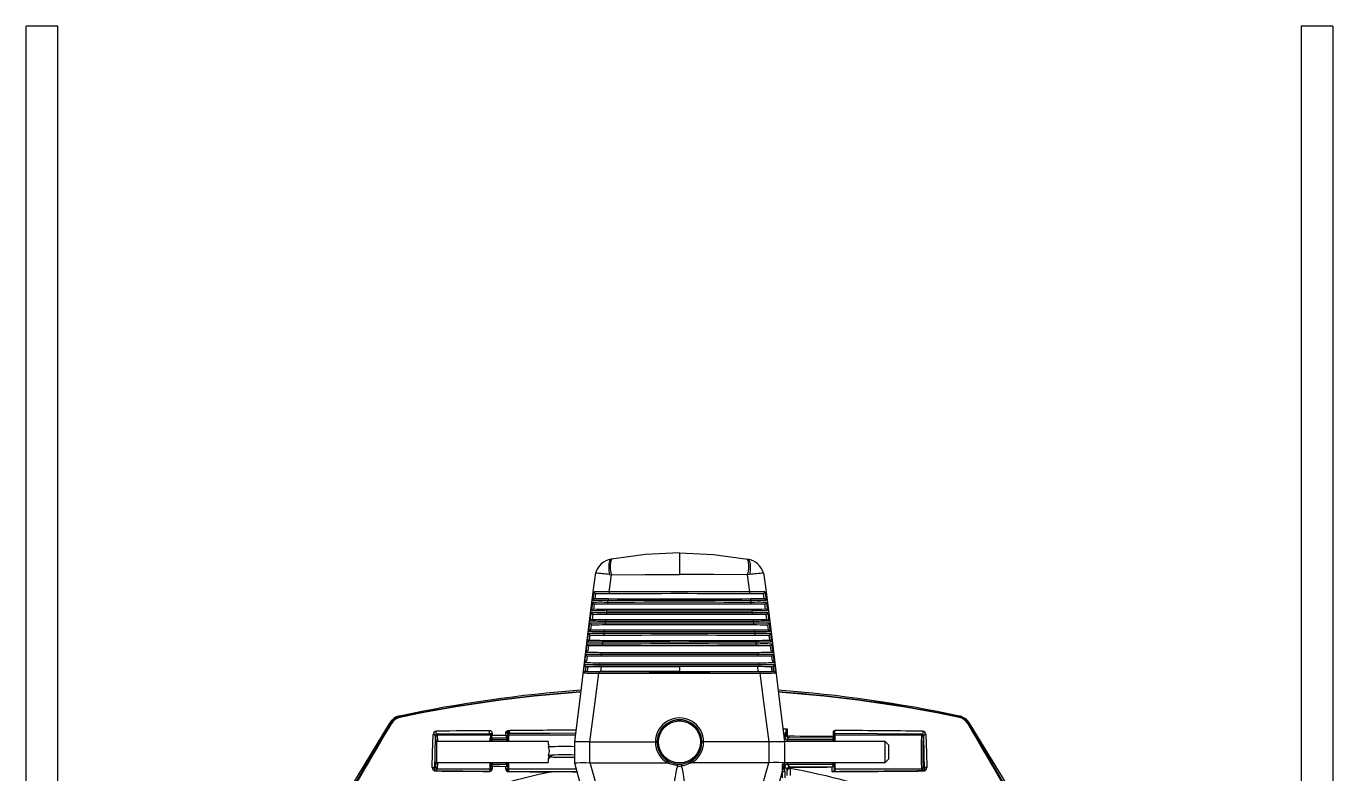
# Model space of a CAD drawing. Extents: x 6 to 134, y 1 to 99.
# Drawn here: x 124.96 to 132.73, y 49.02 to 53.47 of the extents above; entities that cross this region are included whole.
import ezdxf

# ---------------------------------------------------------------- set-up
doc = ezdxf.new("R2010")
doc.units = 0
doc.header["$MEASUREMENT"] = 0
doc.layers.add('OBJECT', color=7, linetype='CONTINUOUS')

msp = doc.modelspace()

# ---------------------------------------------------------------- linework, layer by layer
at = {"layer": 'OBJECT'}
for p, q in [((125.1466, 53.4695), (124.9586, 53.4695)), ((124.9586, 44.4969), (124.9586, 53.4695)), ((125.1466, 46.6531), (125.1466, 53.4695)), ((132.7346, 53.4695), (132.5466, 53.4695)), ((132.5466, 53.4695), (132.5466, 45.648)), ((132.7346, 53.4695), (132.7346, 44.4969)), ((128.8466, 50.3345), (128.8466, 50.2061)), ((128.4423, 50.2979), (128.4399, 50.2974)), ((129.2509, 50.2979), (129.2533, 50.2974)), ((128.3466, 50.2137), (128.3443, 50.2046)), ((128.3537, 50.2319), (128.3537, 50.2319)), ((128.4286, 50.1022), (128.4419, 50.2051)), ((128.4288, 50.2065), (128.4419, 50.2051)), ((129.2645, 50.2065), (129.2513, 50.2051)), ((129.2646, 50.1022), (129.2513, 50.2051)), ((129.3395, 50.2319), (129.3396, 50.2319)), ((129.3466, 50.2137), (129.349, 50.2046)), ((128.3464, 50.0924), (128.3424, 50.0626)), ((129.3508, 50.0626), (129.3469, 50.0924)), ((128.3381, 50.0303), (128.3342, 50.0006)), ((128.4206, 50.0402), (128.4222, 50.0529)), ((129.2726, 50.0402), (129.271, 50.0529)), ((129.3482, 50.0629), (129.3508, 50.0626)), ((129.3591, 50.0006), (129.3551, 50.0303)), ((129.3566, 50.0009), (129.3591, 50.0006)), ((128.3299, 49.9682), (128.326, 49.9387)), ((128.4046, 49.9162), (128.4062, 49.9288)), ((128.4126, 49.9782), (128.4142, 49.9908)), ((129.2806, 49.9782), (129.279, 49.9908)), ((129.2886, 49.9162), (129.287, 49.9288)), ((129.3672, 49.9387), (129.3633, 49.9682)), ((129.365, 49.9389), (129.3672, 49.9387)), ((128.3217, 49.9061), (128.3179, 49.8767)), ((128.3966, 49.8542), (128.3982, 49.8668)), ((129.2967, 49.8542), (129.295, 49.8668)), ((129.3754, 49.8767), (129.3715, 49.9061)), ((129.3733, 49.8769), (129.3754, 49.8767)), ((128.3055, 49.782), (128.3017, 49.7527)), ((128.3136, 49.8441), (128.3098, 49.8147)), ((128.3886, 49.7923), (128.3902, 49.8048)), ((129.3047, 49.7923), (129.303, 49.8048)), ((129.3834, 49.8147), (129.3796, 49.8441)), ((129.3816, 49.8149), (129.3834, 49.8147)), ((129.3915, 49.7527), (129.3877, 49.782)), ((128.2975, 49.7199), (128.2937, 49.6908)), ((128.3806, 49.7303), (128.3822, 49.7428)), ((129.3127, 49.7303), (129.3111, 49.7428)), ((129.3995, 49.6908), (129.3958, 49.7199)), ((128.2895, 49.6579), (128.2857, 49.6288)), ((128.2981, 49.6289), (128.2871, 49.6289)), ((128.2934, 49.6571), (128.3016, 49.6571)), ((128.3016, 49.6571), (128.2981, 49.6289)), ((128.3726, 49.6683), (128.3742, 49.6808)), ((128.3782, 49.6284), (128.3815, 49.6576)), ((128.8466, 49.6581), (128.8466, 49.6279)), ((129.315, 49.6284), (129.3118, 49.6576)), ((129.3207, 49.6683), (129.3191, 49.6808)), ((129.3998, 49.6571), (129.3917, 49.6571)), ((129.3917, 49.6571), (129.3951, 49.6289)), ((129.3951, 49.6289), (129.4061, 49.6289)), ((129.4075, 49.6288), (129.4038, 49.6579)), ((129.4061, 49.6289), (129.4075, 49.6288)), ((128.2571, 49.4981), (128.2216, 49.2095)), ((129.4362, 49.4981), (129.4716, 49.2095)), ((126.8562, 48.8829), (127.1222, 49.3222)), ((130.5712, 49.3222), (130.8372, 48.8829)), ((127.3967, 49.2424), (127.3929, 49.2462)), ((127.7197, 49.2584), (127.4033, 49.2559)), ((127.4033, 49.2559), (127.4067, 49.2524)), ((127.4067, 49.2524), (127.7197, 49.2524)), ((127.7197, 49.2129), (127.7197, 49.2331)), ((127.7247, 49.2392), (127.7247, 49.2539)), ((127.7247, 49.2362), (127.7247, 49.2392)), ((127.7247, 49.2294), (127.7247, 49.2362)), ((127.7247, 49.2129), (127.7247, 49.2294)), ((127.7297, 49.2312), (127.7297, 49.2244)), ((127.7297, 49.2244), (127.8197, 49.2244)), ((127.7297, 49.2244), (127.7297, 49.2129)), ((127.8197, 49.2244), (127.8197, 49.2318)), ((127.8197, 49.2129), (127.8197, 49.2244)), ((127.8247, 49.2544), (127.8247, 49.2381)), ((127.8247, 49.2381), (127.8247, 49.2368)), ((127.8247, 49.2368), (127.8247, 49.2294)), ((127.8247, 49.2294), (127.8247, 49.2129)), ((127.8266, 49.2581), (127.8251, 49.2562)), ((127.8282, 49.2773), (127.837, 49.2773)), ((127.8297, 49.2592), (127.8297, 49.2524)), ((127.8338, 49.2592), (127.8297, 49.2592)), ((127.8297, 49.2524), (128.2269, 49.2524)), ((127.8297, 49.2524), (127.8297, 49.2129)), ((127.8391, 49.2592), (127.8338, 49.2592)), ((129.4816, 49.2609), (129.4653, 49.261)), ((129.4663, 49.2524), (129.4731, 49.2524)), ((129.4685, 49.2349), (129.4722, 49.2349)), ((129.4722, 49.2349), (129.4689, 49.2316)), ((129.4816, 49.2609), (129.4731, 49.2524)), ((129.4731, 49.2394), (129.4826, 49.2489)), ((129.4826, 49.2489), (129.4819, 49.2771)), ((129.4978, 49.2341), (129.4881, 49.2244)), ((129.4881, 49.2244), (129.7617, 49.2244)), ((129.7617, 49.2328), (129.4978, 49.2341)), ((129.7617, 49.2244), (129.7617, 49.2328)), ((129.7617, 49.2129), (129.7617, 49.2244)), ((129.7667, 49.2677), (129.7667, 49.2378)), ((129.7667, 49.2378), (129.7667, 49.2294)), ((129.7667, 49.2294), (129.7667, 49.2129)), ((129.7717, 49.2597), (129.7717, 49.2524)), ((129.7717, 49.2524), (130.2867, 49.2524)), ((129.7717, 49.2524), (129.7717, 49.2129)), ((130.2867, 49.2524), (130.2902, 49.2559)), ((130.3005, 49.2462), (130.2967, 49.2424)), ((127.4004, 49.2129), (127.3967, 49.2092)), ((128.0654, 49.2129), (127.4004, 49.2129)), ((127.4004, 49.2129), (127.4004, 49.0881)), ((128.0654, 49.2129), (128.0654, 49.1986)), ((128.2216, 49.2095), (128.2216, 49.0845)), ((128.2216, 49.2095), (128.2216, 49.2095)), ((128.3132, 49.085), (128.3132, 49.2095)), ((128.3132, 49.2095), (128.3133, 49.2095)), ((128.3133, 49.2095), (128.7032, 49.2095)), ((128.7032, 49.2095), (128.7032, 49.2095)), ((129.3799, 49.2095), (128.99, 49.2095)), ((128.99, 49.2095), (128.99, 49.2095)), ((129.3801, 49.2095), (129.3799, 49.2095)), ((129.3801, 49.085), (129.3801, 49.2095)), ((130.0704, 49.2129), (129.4712, 49.2129)), ((129.4716, 49.2095), (129.4716, 49.0845)), ((129.4716, 49.2095), (129.4716, 49.2095)), ((130.0904, 49.1929), (130.0704, 49.2129)), ((130.0704, 49.0879), (130.0704, 49.2129)), ((130.0904, 49.1929), (130.0904, 49.108)), ((127.3967, 49.0917), (127.4004, 49.0879)), ((127.4004, 49.0881), (127.4004, 49.0879)), ((127.4004, 49.0879), (128.0654, 49.0879)), ((127.7197, 49.0484), (127.7197, 49.0879)), ((127.7247, 49.0714), (127.7247, 49.0879)), ((127.7247, 49.0599), (127.7247, 49.0714)), ((127.7297, 49.0879), (127.7297, 49.0764)), ((127.7297, 49.0764), (127.7297, 49.0649)), ((127.7297, 49.0764), (127.8197, 49.0764)), ((127.8197, 49.0764), (127.8197, 49.0879)), ((127.8197, 49.0643), (127.8197, 49.0764)), ((127.8247, 49.0879), (127.8247, 49.0714)), ((127.8247, 49.0714), (127.8247, 49.0593)), ((127.8297, 49.0879), (127.8297, 49.0484)), ((128.0654, 49.1299), (128.0854, 49.1299)), ((128.0654, 49.1089), (128.0654, 49.0879)), ((128.0854, 49.1299), (128.0854, 49.1211)), ((128.2216, 49.0845), (128.2216, 49.0845)), ((128.3159, 49.0845), (128.3132, 49.085)), ((128.3609, 48.9253), (128.3159, 49.0845)), ((128.3159, 49.0845), (128.7763, 49.0845)), ((128.8344, 49.0667), (128.8344, 49.0667)), ((128.8588, 49.0667), (128.8588, 49.0667)), ((129.3773, 49.0845), (128.9169, 49.0845)), ((129.3324, 48.9253), (129.3773, 49.0845)), ((129.3773, 49.0845), (129.3801, 49.085)), ((129.4723, 49.0749), (129.4697, 49.0775)), ((129.4716, 49.0879), (130.0704, 49.0879)), ((129.4716, 49.0845), (129.4716, 49.0845)), ((129.4723, 49.0749), (129.4724, 49.0748)), ((129.4881, 49.0764), (129.5026, 49.062)), ((129.4881, 49.0764), (129.7617, 49.0764)), ((129.7617, 49.0764), (129.7617, 49.0879)), ((129.7617, 49.0636), (129.7617, 49.0764)), ((129.7667, 49.0879), (129.7667, 49.0714)), ((129.7667, 49.0714), (129.7667, 49.0586)), ((129.7717, 49.0879), (129.7717, 49.0484)), ((130.0704, 49.0879), (130.0904, 49.1079)), ((130.0904, 49.108), (130.0904, 49.1079)), ((127.3881, 49.0498), (127.3967, 49.0584)), ((127.4067, 49.0484), (127.3973, 49.0391)), ((127.3973, 49.0391), (127.7197, 49.0362)), ((127.7197, 49.0484), (127.4067, 49.0484)), ((127.7197, 49.0362), (127.7197, 49.0484)), ((127.7247, 49.0415), (127.7247, 49.0599)), ((127.8247, 49.0593), (127.8247, 49.0409)), ((127.8297, 49.0484), (127.8297, 49.0353)), ((128.2313, 49.0484), (127.8297, 49.0484)), ((127.8297, 49.0353), (128.0897, 49.0337)), ((129.4593, 49.0328), (129.4578, 49.0328)), ((129.4582, 49.0484), (129.4582, 49.0484)), ((129.4593, 48.9959), (129.4593, 49.0328)), ((129.4593, 49.0328), (129.4743, 49.0328)), ((129.4732, 49.0624), (129.4738, 49.0618)), ((129.4732, 49.0624), (129.4732, 49.0624)), ((129.4738, 49.0618), (129.4739, 49.0606)), ((129.4876, 49.047), (129.4739, 49.0606)), ((129.4743, 49.0328), (129.4743, 48.9959)), ((129.4878, 49.0385), (129.4876, 49.047)), ((129.5026, 49.062), (129.7589, 49.0634)), ((129.5048, 49.0594), (129.505, 49.0509)), ((129.7667, 49.0586), (129.7667, 49.0401)), ((130.2867, 49.0484), (129.7717, 49.0484)), ((129.7717, 49.0484), (129.7717, 49.0351)), ((130.2961, 49.0391), (130.2867, 49.0484)), ((130.2967, 49.0584), (130.3054, 49.0498))]:
    msp.add_line(p, q, dxfattribs=at)
at = {"layer": 'OBJECT', "flags": 128}
for points in [[(128.8466, 50.3345), (128.6437, 50.3253), (128.4423, 50.2979)], [(128.8466, 50.3345), (129.0496, 50.3253), (129.2509, 50.2979)], [(128.4399, 50.2974), (128.4317, 50.2898), (128.4264, 50.2695), (128.4255, 50.2396), (128.4288, 50.2065)], [(129.2533, 50.2974), (129.2616, 50.2898), (129.2668, 50.2695), (129.2677, 50.2396), (129.2645, 50.2065)], [(128.3443, 50.2046), (128.3422, 50.1875), (128.3337, 50.1193), (128.3, 49.8464), (128.2571, 49.4981)], [(128.4419, 50.2051), (128.6419, 50.2059), (128.8466, 50.2061)], [(129.2513, 50.2051), (129.0513, 50.2059), (128.8466, 50.2061)], [(129.349, 50.2046), (129.3511, 50.1875), (129.3595, 50.1193), (129.3933, 49.8464), (129.4362, 49.4981)], [(128.3317, 50.0542), (128.3344, 50.074), (128.3382, 50.1023)], [(128.3516, 50.0911), (128.3477, 50.0918), (128.3464, 50.0924)], [(129.3551, 50.1023), (129.3577, 50.0825), (129.3615, 50.0542)], [(128.3235, 49.9922), (128.3261, 50.012), (128.3299, 50.0403)], [(128.3342, 50.0006), (128.335, 50.0008), (128.3366, 50.0009)], [(128.3432, 50.0291), (128.3393, 50.0298), (128.3381, 50.0303)], [(128.3424, 50.0626), (128.3433, 50.0628), (128.345, 50.0629)], [(129.3634, 50.0403), (129.366, 50.0205), (129.3698, 49.9922)], [(128.3152, 49.9302), (128.3179, 49.95), (128.3216, 49.9783)], [(128.326, 49.9387), (128.3267, 49.9388), (128.3283, 49.9389)], [(128.3348, 49.9671), (128.331, 49.9678), (128.3299, 49.9682)], [(129.3716, 49.9783), (129.3743, 49.9585), (129.378, 49.9302)], [(128.2989, 49.8062), (128.3015, 49.826), (128.3052, 49.8543)], [(128.3071, 49.8682), (128.3097, 49.888), (128.3134, 49.9163)], [(128.3179, 49.8767), (128.3184, 49.8768), (128.3199, 49.8769)], [(128.3264, 49.9051), (128.3227, 49.9058), (128.3217, 49.9061)], [(129.3798, 49.9163), (129.3824, 49.8965), (129.3862, 49.8682)], [(129.388, 49.8543), (129.3906, 49.8345), (129.3943, 49.8062)], [(128.2908, 49.7442), (128.2934, 49.764), (128.2971, 49.7923)], [(128.3098, 49.7811), (128.3062, 49.7817), (128.3055, 49.782)], [(128.3098, 49.8147), (128.3102, 49.8148), (128.3117, 49.8149)], [(128.3181, 49.8431), (128.3144, 49.8438), (128.3136, 49.8441)], [(129.3961, 49.7923), (129.3987, 49.7725), (129.4024, 49.7442)], [(128.2828, 49.6822), (128.2854, 49.702), (128.289, 49.7303)], [(128.3016, 49.7191), (128.298, 49.7197), (128.2975, 49.7199)], [(129.3958, 49.7199), (129.3923, 49.7192), (129.3916, 49.7191)], [(129.4042, 49.7303), (129.4068, 49.7105), (129.4105, 49.6822)], [(128.2748, 49.6202), (128.2773, 49.64), (128.281, 49.6683)], [(128.2857, 49.6288), (128.2857, 49.6288), (128.2871, 49.6289)], [(128.2934, 49.6571), (128.2898, 49.6577), (128.2895, 49.6579)], [(128.3133, 49.2095), (128.344, 49.4475), (128.3662, 49.6188)], [(128.8466, 49.6279), (128.6108, 49.628), (128.3782, 49.6284)], [(128.3815, 49.6576), (128.6621, 49.658), (128.8466, 49.6581)], [(129.3118, 49.6576), (129.0311, 49.658), (128.8466, 49.6581)], [(128.8466, 49.6279), (129.0824, 49.628), (129.315, 49.6284)], [(129.3799, 49.2095), (129.3492, 49.4475), (129.3271, 49.6188)], [(129.4038, 49.6579), (129.4004, 49.6571), (129.3998, 49.6571)], [(129.4123, 49.6683), (129.4148, 49.6485), (129.4185, 49.6202)], [(126.871, 48.881), (127.0006, 49.1022), (127.126, 49.3169)], [(127.126, 49.3169), (127.1239, 49.3198), (127.1222, 49.3222)], [(127.1286, 49.3321), (127.1318, 49.3361), (127.1464, 49.3497)], [(127.1804, 49.3636), (127.1824, 49.3609), (127.184, 49.3586)], [(130.5094, 49.3586), (130.5113, 49.3613), (130.513, 49.3636)], [(130.5245, 49.3608), (130.5293, 49.3591), (130.5471, 49.3497)], [(130.5712, 49.3222), (130.5695, 49.3198), (130.5674, 49.3169)], [(130.5674, 49.3169), (130.6927, 49.1025), (130.8224, 48.881)], [(127.375, 49.0576), (127.3772, 49.1447), (127.38, 49.254)], [(127.3929, 49.2462), (127.3902, 49.1368), (127.3881, 49.0498)], [(127.4033, 49.2559), (127.4019, 49.2564), (127.4006, 49.2578), (127.3996, 49.2599), (127.399, 49.2627), (127.3987, 49.2657), (127.3989, 49.2687), (127.3994, 49.2715), (127.4004, 49.2737)], [(127.7197, 49.2584), (127.7185, 49.2589), (127.7175, 49.2604), (127.7167, 49.2626), (127.7161, 49.2654), (127.7159, 49.2684), (127.7161, 49.2715), (127.7166, 49.2743), (127.7174, 49.2765)], [(127.8197, 49.2318), (127.7855, 49.2316), (127.7297, 49.2312)], [(127.7324, 49.262), (127.7324, 49.2508), (127.7324, 49.2493)], [(127.7324, 49.2493), (127.7834, 49.2497), (127.8126, 49.2499)], [(127.8126, 49.2625), (127.8137, 49.2681), (127.8137, 49.2681)], [(127.8126, 49.2499), (127.8126, 49.261), (127.8126, 49.2625)], [(127.8137, 49.2681), (127.8154, 49.2711), (127.8183, 49.274)], [(127.8137, 49.2681), (127.8163, 49.2679), (127.8188, 49.2672), (127.821, 49.266), (127.823, 49.2643), (127.8244, 49.2624), (127.8253, 49.2603), (127.8255, 49.2582), (127.8251, 49.2562)], [(127.8183, 49.274), (127.8203, 49.2753), (127.8225, 49.2763)], [(127.8183, 49.274), (127.8201, 49.2731), (127.8223, 49.2714), (127.8244, 49.2691), (127.8262, 49.2663), (127.8274, 49.2635), (127.8277, 49.261), (127.8274, 49.2592), (127.8266, 49.2581)], [(127.8197, 49.2318), (127.8191, 49.2325), (127.8185, 49.2344)], [(127.8225, 49.2763), (127.8254, 49.277), (127.8282, 49.2773)], [(127.8225, 49.2763), (127.824, 49.275), (127.8257, 49.2729), (127.8277, 49.27), (127.8293, 49.2666), (127.8304, 49.2634), (127.8307, 49.261), (127.8304, 49.2596), (127.8297, 49.2592)], [(127.8251, 49.2562), (127.8251, 49.2562), (127.8247, 49.2544)], [(127.8391, 49.2592), (127.838, 49.2597), (127.8371, 49.2612), (127.8363, 49.2634), (127.8358, 49.2662), (127.8356, 49.2693), (127.8358, 49.2724), (127.8363, 49.2752), (127.837, 49.2773)], [(128.228, 49.2612), (128.0754, 49.2606), (127.8391, 49.2592)], [(129.4619, 49.2884), (129.4818, 49.2883), (129.4874, 49.2883)], [(129.4874, 49.2883), (129.4875, 49.2828), (129.4881, 49.2608), (129.4883, 49.253)], [(129.7626, 49.2718), (129.7634, 49.274), (129.7654, 49.2758), (129.7707, 49.2779), (129.7708, 49.2779)], [(129.7627, 49.2419), (129.7626, 49.2474), (129.7626, 49.2718)], [(130.2902, 49.2559), (130.0257, 49.258), (129.7717, 49.2597)], [(130.293, 49.2737), (130.294, 49.2715), (130.2945, 49.2687), (130.2947, 49.2657), (130.2945, 49.2627), (130.2938, 49.2599), (130.2928, 49.2578), (130.2915, 49.2564), (130.2902, 49.2559)], [(130.3054, 49.0498), (130.3032, 49.1368), (130.3005, 49.2462)], [(130.3134, 49.254), (130.3162, 49.1447), (130.3184, 49.0576)], [(128.2216, 49.0845), (128.2227, 49.0844), (128.2347, 49.0852), (128.2581, 49.087), (128.2899, 49.0882), (128.3132, 49.085)], [(128.2216, 49.0845), (128.2572, 48.9518), (128.2928, 48.819)], [(128.8344, 49.0667), (128.7877, 49.0788), (128.7763, 49.0845)], [(128.782, 49.0935), (128.824, 49.0786), (128.8353, 49.0772)], [(128.8353, 49.0772), (128.8554, 49.077), (128.8579, 49.0772)], [(128.8579, 49.0772), (128.9011, 49.0884), (128.9113, 49.0935)], [(128.9169, 49.0845), (128.8714, 49.0683), (128.8588, 49.0667)], [(129.4716, 49.0845), (129.4706, 49.0844), (129.4585, 49.0852), (129.4352, 49.087), (129.4034, 49.0882), (129.3801, 49.085)], [(129.4716, 49.0845), (129.4361, 48.9518), (129.4005, 48.819)], [(129.4724, 49.0748), (129.4726, 49.0687), (129.4732, 49.0624)], [(127.7297, 49.0649), (127.7305, 49.0649), (127.7309, 49.0648)], [(127.7309, 49.0648), (127.7758, 49.0645), (127.8166, 49.0642)], [(127.7323, 49.0629), (127.7323, 49.0516), (127.7323, 49.0495)], [(127.8125, 49.0623), (127.7735, 49.0626), (127.7323, 49.0629)], [(127.8125, 49.0489), (127.8125, 49.0601), (127.8125, 49.0623)], [(127.8247, 49.0593), (127.8245, 49.0601), (127.8231, 49.0615), (127.8214, 49.0623), (127.8185, 49.063)], [(128.2364, 49.0292), (128.2096, 49.0296), (128.088, 49.0319)], [(128.0897, 49.0337), (128.1979, 49.0333), (128.2354, 49.0332)], [(129.4619, 49.0481), (129.4643, 49.0489), (129.4651, 49.0492)], [(129.4883, 49.0096), (129.4882, 49.0229), (129.4878, 49.0385)], [(129.505, 49.0509), (129.505, 49.0332), (129.5048, 49.0097)], [(129.7547, 49.0327), (129.7547, 49.0494), (129.7547, 49.0501), (129.7546, 49.0606)], [(129.7547, 49.0327), (129.7548, 49.0328), (129.7616, 49.0365)], [(129.7589, 49.0634), (129.7601, 49.0635), (129.7617, 49.0636)], [(129.7616, 49.0365), (129.7643, 49.0376), (129.7667, 49.0401)]]:
    msp.add_lwpolyline(points, dxfattribs=at)
at = {"layer": 'OBJECT'}
for radius in [0.1319, 0.125]:
    msp.add_circle((128.8466, 49.2095), radius, dxfattribs=at)
for centre, radius, start, end in [((128.4616, 50.1794), 0.12, 100.41329, 163.38258), ((128.5776, 50.2509), 0.1432, 160.84131, 198.64152), ((129.1156, 50.2509), 0.1432, 341.35862, 19.15855), ((129.2316, 50.1794), 0.12, 16.61759, 79.58672), ((128.3048, 49.2673), 0.9474, 82.4806, 87.4686), ((129.3885, 49.2673), 0.9474, 92.53137, 97.5194), ((128.3784, 45.7086), 4.3938, 89.34449, 90.52395), ((128.353, 50.1061), 0.0153, 194.58296, 244.375), ((128.4283, 44.5663), 5.5254, 89.97744, 90.79549), ((128.4444, 50.0996), 0.016, 170.67723, 209.73591), ((128.8466, -200.3199), 250.4224, 89.904363, 90.095637), ((129.2488, 50.0996), 0.016, 330.26222, 9.32463), ((129.2626, 44.2208), 5.8709, 89.22859, 89.99849), ((129.3142, 46.2855), 3.817, 89.38694, 90.74462), ((129.3417, 50.1029), 0.0118, 269.7781, 296.32152), ((129.3406, 50.1059), 0.0149, 294.99282, 346.04922), ((128.3373, 49.9856), 0.0154, 101.80031, 154.42269), ((128.371, 45.781), 4.2595, 89.33304, 90.5536), ((128.3444, 50.0438), 0.015, 193.7249, 245.14036), ((128.3458, 50.0472), 0.0158, 102.63375, 153.60481), ((128.4798, 56.9212), 6.8686, 268.76503, 269.52015), ((128.4149, 55.4732), 5.4728, 269.18048, 270.01334), ((128.42, 44.6498), 5.3798, 89.97255, 90.81778), ((128.4237, 55.7381), 5.6757, 269.20639, 270.00512), ((128.4279, 49.993), 0.0138, 147.81695, 188.87235), ((128.4362, 50.0376), 0.0158, 170.55273, 210.21293), ((128.8466, -200.7169), 250.7575, 89.902661, 90.097339), ((128.4361, 50.055), 0.014, 148.31324, 188.7642), ((128.8466, 300.2756), 250.2231, 269.902827, 270.097173), ((129.2717, 55.4354), 5.3731, 269.97239, 270.8161), ((129.2572, 50.055), 0.014, 351.23126, 31.69131), ((129.2571, 50.0376), 0.0158, 329.78633, 9.448), ((129.2712, 44.3483), 5.6814, 89.20466, 90.00501), ((129.1981, 57.9491), 7.8966, 270.529, 271.18582), ((129.3217, 46.3276), 3.7129, 89.35656, 90.7568), ((129.28, 55.2421), 5.2418, 269.96831, 270.83787), ((129.2654, 49.993), 0.0138, 351.12765, 32.18305), ((129.3501, 50.0408), 0.0117, 269.82655, 295.57226), ((129.3472, 50.047), 0.016, 26.82737, 76.93483), ((129.3491, 50.0436), 0.0146, 294.23061, 346.90414), ((129.3557, 49.9854), 0.0156, 26.03933, 77.73767), ((128.3289, 49.9239), 0.015, 100.96252, 155.24847), ((128.4577, 56.2999), 6.3713, 268.71859, 269.53676), ((128.3637, 45.8682), 4.1103, 89.31859, 90.58683), ((128.3359, 49.9815), 0.0146, 192.8323, 245.94388), ((128.4687, 56.6057), 6.6151, 268.74184, 269.52807), ((128.4061, 55.2062), 5.2679, 269.15362, 270.02304), ((128.4117, 44.7097), 5.2579, 89.96929, 90.83874), ((128.4197, 49.931), 0.0136, 147.33148, 188.97363), ((128.8466, 300.5015), 250.573, 269.899298, 270.100702), ((128.4279, 49.9756), 0.0156, 170.43695, 210.68084), ((128.8466, -202.47), 252.4485, 89.901494, 90.098506), ((128.8466, 301.9034), 251.9129, 269.901656, 270.098344), ((129.2653, 49.9756), 0.0156, 329.31576, 9.56645), ((129.2799, 44.4906), 5.4771, 89.17866, 90.01331), ((129.2103, 57.5502), 7.5596, 270.52105, 271.20904), ((129.3291, 46.3688), 3.6098, 89.32522, 90.76936), ((129.2882, 55.0606), 5.1223, 269.96459, 270.85874), ((129.2736, 49.931), 0.0136, 351.02931, 32.66558), ((129.2226, 57.146), 7.2174, 270.5112, 271.23345), ((129.3585, 49.9786), 0.0115, 269.83321, 294.86236), ((129.3576, 49.9813), 0.0143, 293.49024, 347.73458), ((129.3642, 49.9237), 0.0152, 25.20078, 78.58975), ((128.349, 46.0389), 3.8157, 89.28552, 90.65708), ((128.319, 49.857), 0.014, 191.18081, 247.41768), ((128.3205, 49.8623), 0.0147, 100.16932, 156.02327), ((128.4471, 56.0154), 6.1488, 268.69537, 269.54467), ((128.3564, 45.9591), 3.9574, 89.30196, 90.6221), ((128.3274, 49.9193), 0.0143, 192.00792, 246.68064), ((128.3973, 54.9538), 5.0775, 269.12667, 270.03253), ((128.4035, 44.7694), 5.1363, 89.96547, 90.85972), ((128.4115, 49.8517), 0.0152, 170.20167, 211.61298), ((128.8466, -201.5159), 251.3705, 89.897421, 90.102579), ((128.4115, 49.8689), 0.0135, 146.85457, 189.06688), ((128.8466, 300.5951), 250.7287, 269.897529, 270.102471), ((128.4197, 49.9136), 0.0153, 170.31627, 211.15323), ((128.8466, -201.3074), 251.224, 89.899187, 90.100813), ((129.2735, 49.9136), 0.0153, 328.84629, 9.68729), ((129.2888, 44.6346), 5.2711, 89.15171, 90.02309), ((129.3365, 46.4321), 3.4844, 89.28829, 90.78765), ((129.2966, 54.8636), 4.9873, 269.95928, 270.88152), ((129.2817, 49.8689), 0.0135, 350.93159, 33.14865), ((129.2817, 49.8517), 0.0152, 328.38367, 9.80014), ((129.2342, 56.7947), 6.9281, 270.5031, 271.25686), ((129.344, 46.4704), 3.3842, 89.25549, 90.80192), ((129.3668, 49.9165), 0.0114, 269.86435, 294.13228), ((129.3661, 49.9191), 0.0141, 292.76283, 348.54664), ((129.3726, 49.8621), 0.0149, 24.4084, 79.39902), ((129.3744, 49.8568), 0.0138, 292.04019, 349.35936), ((128.3416, 46.1134), 3.6791, 89.268, 90.69231), ((128.3106, 49.7948), 0.0137, 190.31236, 248.1948), ((128.3121, 49.8006), 0.0144, 99.36792, 156.80828), ((128.4357, 55.6852), 5.8806, 268.66738, 269.55661), ((128.3868, 44.9161), 4.8656, 89.95455, 90.90588), ((128.3886, 54.7104), 4.8961, 269.09927, 270.04216), ((128.3952, 44.8445), 4.9993, 89.96046, 90.88304), ((128.4033, 49.7897), 0.015, 170.09025, 212.07223), ((128.8466, -201.7735), 251.5661, 89.895677, 90.104323), ((128.4033, 49.8069), 0.0133, 146.37546, 189.1595), ((128.8466, 301.0112), 251.2068, 269.895897, 270.104103), ((129.2975, 44.7671), 5.0766, 89.12399, 90.03251), ((129.3048, 54.6865), 4.8723, 269.95554, 270.90303), ((129.2899, 49.8069), 0.0133, 350.83829, 33.62336), ((129.2899, 49.7897), 0.015, 327.92889, 9.90864), ((129.3063, 44.8927), 4.889, 89.09639, 90.04317), ((129.2462, 56.4144), 6.6098, 270.49244, 271.28356), ((129.3515, 46.5121), 3.2805, 89.22116, 90.81853), ((129.3751, 49.8544), 0.0113, 269.93382, 293.35909), ((129.381, 49.8004), 0.0145, 23.58471, 80.23909), ((129.3834, 49.7924), 0.0113, 270.03389, 292.54028), ((129.3828, 49.7946), 0.0135, 291.24673, 350.24415), ((128.2956, 49.6771), 0.0138, 97.76229, 158.37507), ((128.3341, 46.189), 3.5416, 89.2489, 90.7298), ((128.3023, 49.7325), 0.0135, 189.52609, 248.8955), ((128.3038, 49.7389), 0.014, 98.56794, 157.58703), ((128.4248, 55.3869), 5.6443, 268.64032, 269.56764), ((128.3785, 44.9687), 4.7511, 89.9502, 90.92749), ((128.3951, 49.7277), 0.0148, 169.9789, 212.53099), ((128.8466, -201.9323), 251.663, 89.893894, 90.106106), ((128.8466, 301.0444), 251.3021, 269.89411, 270.10589), ((129.2981, 49.7277), 0.0148, 327.46966, 10.02352), ((129.315, 45.009), 4.7108, 89.06833, 90.05398), ((129.2584, 56.0277), 6.2852, 270.47964, 271.3124), ((129.359, 46.5562), 3.1744, 89.18455, 90.83675), ((129.3893, 49.7387), 0.0142, 22.78758, 81.0582), ((129.3911, 49.7324), 0.0133, 290.51358, 351.06581), ((129.3976, 49.677), 0.0139, 21.98707, 81.87557), ((128.2874, 49.6154), 0.0135, 97.00569, 159.11155), ((128.4037, 54.846), 5.2274, 268.58669, 269.58862), ((128.3267, 46.2611), 3.4075, 89.22858, 90.76848), ((128.2941, 49.6703), 0.0132, 188.66782, 249.66161), ((128.414, 55.1017), 5.4211, 268.61299, 269.579), ((128.3624, 53.9964), 4.3681, 269.01166, 270.07705), ((128.3703, 45.0155), 4.6423, 89.94623, 90.94903), ((128.3832, 56.4927), 6.8643, 269.28972, 269.95847), ((128.3815, 43.4906), 6.167, 90.00005, 90.74222), ((128.3788, 49.6209), 0.0128, 144.96648, 189.43266), ((128.8466, 302.8365), 253.2182, 269.891287, 270.108713), ((128.3869, 49.6657), 0.0146, 169.86881, 212.985), ((128.8466, -202.3904), 252.0592, 89.892241, 90.107759), ((128.8466, 301.1274), 251.447, 269.892346, 270.107654), ((129.3118, 43.4906), 6.1671, 89.25779, 89.99995), ((129.31, 56.4927), 6.8643, 270.04153, 270.71028), ((129.3063, 49.6657), 0.0146, 327.01457, 10.13315), ((129.3238, 45.124), 4.5337, 89.03896, 90.06577), ((129.2699, 55.6911), 6.0106, 270.46838, 271.33964), ((129.3665, 46.587), 3.0817, 89.1501, 90.85283), ((129.3295, 54.1529), 4.5247, 269.94138, 270.96991), ((129.3144, 49.6209), 0.0128, 350.56441, 35.03477), ((129.2814, 55.3545), 5.7359, 270.45579, 271.3689), ((129.3993, 49.6702), 0.0131, 289.87152, 351.79808), ((129.4058, 49.6153), 0.0136, 21.17997, 82.70205), ((128.8465, 41.539), 8, 94.20907, 102.02022), ((128.8255, 41.4792), 8.046, 94.0716, 101.78391), ((128.8242, 41.4777), 8.0498, 94.06662, 101.75638), ((128.8469, 41.539), 8, 77.97978, 85.79165), ((128.8655, 41.4557), 8.0721, 78.24987, 85.95464), ((128.8652, 41.4629), 8.0624, 78.22115, 85.94518), ((-70.5682, 165.0665), 229.0921, 329.526847, 329.652922), ((127.2815, 49.2257), 0.1863, 145.16667, 148.79229), ((127.202, 49.2724), 0.0881, 101.77769, 149.67126), ((127.1335, 49.3114), 0.00927, 87.45638, 144.02165), ((127.1973, 49.2837), 0.0734, 101.75544, 149.74784), ((127.1929, 49.2834), 0.0811, 107.23418, 125.07), ((127.2189, 49.1831), 0.1846, 102.04264, 105.7231), ((127.1859, 49.3556), 0.00353, 122.24884, 180.61435), ((128.8466, 49.2095), 0.1434, 359.99413, 180.00587), ((128.8466, 49.2094), 0.1327, 359.92796, 180.07204), ((130.5075, 49.3556), 0.00353, 359.37857, 57.7561), ((130.4914, 49.2724), 0.0881, 30.32562, 78.22536), ((130.4961, 49.2837), 0.0734, 30.2487, 78.24793), ((130.4744, 49.1828), 0.1849, 74.28023, 77.95437), ((130.4997, 49.2842), 0.0809, 36.33698, 54.11821), ((321.6304, 161.1745), 221.4032, 210.34491, 210.475364), ((130.5599, 49.3114), 0.00927, 35.977, 92.54539), ((130.4126, 49.2262), 0.1854, 31.19811, 34.84113), ((127.4006, 49.2532), 0.0205, 90.45886, 177.68443), ((127.3832, 49.2447), 0.00988, 8.75682, 108.52592), ((127.4035, 49.2453), 0.0105, 91.08311, 175.37464), ((127.4067, 49.2424), 0.01, 90.02259, 179.97741), ((128.9964, -117.3355), 166.6169, 90.439825, 90.548847), ((127.7177, 49.2617), 0.0147, 0.85103, 91.12468), ((127.72, 49.2537), 0.00474, 2.64203, 93.15147), ((127.7335, 49.2532), 0.0088, 96.78805, 175.68406), ((127.7369, 49.2378), 0.0123, 111.35716, 173.53507), ((127.7277, 49.2406), 0.00334, 204.36999, 273.95649), ((127.7297, 49.2362), 0.005, 180.01035, 269.99974), ((127.7297, 49.2294), 0.005, 180.00697, 270.00311), ((127.7426, 49.2387), 0.0147, 133.85795, 185.43333), ((127.7385, 49.237), 0.0106, 178.32552, 213.26604), ((127.8151, 49.2532), 0.00966, 7.13716, 105.20522), ((127.7652, 49.2228), 0.0546, 12.28469, 29.77129), ((127.8098, 49.2348), 0.0153, 12.2588, 79.33273), ((127.82, 49.239), 0.00482, 252.86436, 349.28034), ((127.8197, 49.2368), 0.005, 269.98828, 0.00163), ((127.8197, 49.2294), 0.005, 269.9902, 359.99972), ((127.8297, 49.2474), 0.005, 89.99689, 179.99303), ((127.8298, 49.2537), 0.00541, 91.21453, 126.9021), ((127.7888, 49.2551), 0.0452, 5.21333, 29.38906), ((128.7072, -70.5934), 119.8739, 90.227971, 90.415909), ((129.4881, 49.2394), 0.015, 180.02011, 269.98045), ((129.2304, 49.2731), 0.2515, 357.22375, 0.92298), ((129.4999, 49.2752), 0.0181, 133.76255, 174.01697), ((129.4874, 49.2483), 0.00482, 79.357, 172.92094), ((129.4978, 49.2493), 0.0152, 181.5471, 270.09785), ((129.4985, 49.2535), 0.0103, 182.60903, 269.91435), ((129.488, 49.2394), 0.0112, 331.55987, 19.89932), ((128.8232, -103.4891), 152.7339, 89.647572, 89.746654), ((129.7548, 49.2381), 0.00871, 322.42653, 25.67334), ((129.7617, 49.2378), 0.005, 269.99522, 359.99637), ((129.7617, 49.2294), 0.005, 269.99522, 359.99637), ((129.7623, 49.2674), 0.00445, 4.47283, 85.14553), ((129.7623, 49.2374), 0.00445, 4.46685, 85.07266), ((129.7905, 49.2642), 0.024, 145.12172, 171.57375), ((129.7717, 49.2547), 0.005, 89.99692, 179.993), ((129.7717, 49.2474), 0.005, 89.99354, 179.99637), ((129.8031, 49.2705), 0.0332, 167.04968, 198.90915), ((128.7314, -113.4204), 162.7016, 89.450056, 89.633976), ((130.2867, 49.2424), 0.01, 0.02092, 89.9795), ((130.2899, 49.2453), 0.0105, 4.6582, 88.88445), ((130.2928, 49.2532), 0.0205, 2.34649, 89.5098), ((130.3102, 49.2447), 0.00988, 71.47384, 171.24399), ((128.0836, 49.1985), 0.0182, 179.45392, 259.10484), ((128.161, 47.4221), 1.7602, 88.02735, 93.11357), ((128.0242, 49.1549), 0.0481, 328.81001, 31.18999), ((128.2658, 31.5952), 17.6144, 89.84597, 90.14375), ((128.7066, 49.1231), 0.0864, 85.16097, 92.21603), ((128.8459, 49.2096), 0.1427, 180.03205, 241.06486), ((128.8467, 49.2095), 0.1328, 180.09599, 240.82838), ((128.8465, 49.2095), 0.1329, 299.17618, 359.89923), ((128.8472, 49.2097), 0.1428, 298.96205, 359.94123), ((128.9867, 49.1232), 0.0864, 87.78221, 94.8408), ((129.4274, 31.5952), 17.6144, 89.85625, 90.15403), ((127.7297, 49.0714), 0.005, 90.00026, 179.99302), ((127.8197, 49.0714), 0.005, 0.0003, 90.00643), ((128.161, 47.372), 1.7605, 88.02772, 93.11319), ((128.0857, 49.1096), 0.0203, 90.8983, 181.94548), ((128.085, 49.1015), 0.0196, 88.67957, 177.96367), ((128.1608, 50.955), 1.8366, 267.48228, 271.89742), ((128.7764, 49.0851), 0.000614, 259.00849, 318.96954), ((128.9074, 49.0154), 0.1478, 148.08732, 152.02409), ((127.5683, 49.178), 1.271, 354.97619, 355.45064), ((128.8466, 49.2091), 0.1429, 265.10622, 274.89378), ((130.1338, 49.1787), 1.2799, 184.54942, 185.02056), ((128.786, 49.0155), 0.1476, 27.975, 31.91646), ((128.9168, 49.0851), 0.000643, 222.50507, 279.49907), ((129.6007, 49.0673), 0.1437, 176.8236, 187.53681), ((129.4606, 48.9237), 0.1516, 85.55213, 91.31082), ((129.4881, 49.0614), 0.015, 90.02102, 176.17603), ((129.7617, 49.0714), 0.005, 0.00364, 90.0014), ((128.8467, 45.2894), 3.8186, 101.45983, 120.89682), ((127.3783, 49.0482), 0.00991, 8.94576, 109.2355), ((127.3948, 49.0567), 0.0198, 177.38659, 268.64595), ((127.3979, 49.0489), 0.00984, 174.87279, 267.03888), ((127.3979, 49.0351), 0.004, 97.84801, 153.53201), ((128.9724, 219.3643), 170.3348, 269.469175, 269.577815), ((127.4067, 49.0584), 0.01, 180.02256, 269.97576), ((127.7173, 49.0493), 0.0151, 270.07303, 0.88446), ((127.7203, 49.033), 0.00327, 100.5853, 157.61077), ((127.7197, 49.0534), 0.005, 269.99357, 359.99634), ((127.7197, 49.0412), 0.00498, 269.71803, 3.42278), ((127.7297, 49.0599), 0.005, 89.99689, 179.99303), ((127.7282, 49.0592), 0.00354, 106.93582, 167.11101), ((127.7334, 49.0408), 0.00877, 97.38168, 175.73017), ((127.731, 49.0604), 0.00448, 91.60668, 150.86824), ((127.7303, 49.0537), 0.00935, 77.27593, 109.65721), ((127.7255, 49.0595), 0.00765, 26.32966, 44.65909), ((127.8174, 49.057), 0.00722, 96.46405, 133.01417), ((127.8169, 49.0512), 0.0119, 82.25272, 111.68049), ((127.8151, 49.0396), 0.00967, 7.25462, 105.77166), ((127.8278, 49.0487), 0.0153, 179.14145, 269.04409), ((127.8167, 49.095), 0.0308, 269.84243, 275.63231), ((127.8164, 49.0617), 0.0025, 32.13551, 84.88922), ((127.8197, 49.0593), 0.005, 0.00028, 90.0098), ((127.8297, 49.0534), 0.005, 180.01035, 269.99974), ((127.83, 49.0406), 0.00526, 177.20844, 267.21012), ((127.8303, 49.0324), 0.00302, 102.03688, 159.66515), ((128.8857, 206.9995), 157.9696, 269.616196, 269.710688), ((128.0904, 49.0313), 0.00249, 107.56013, 166.12754), ((129.4593, 49.0613), 0.0146, 268.3618, 357.32384), ((129.4582, 49.0634), 0.015, 285.00277, 356.1753), ((129.4582, 49.0634), 0.015, 285.05697, 356.17652), ((129.4588, 49.0628), 0.015, 294.6204, 356.17371), ((129.5026, 49.047), 0.015, 90.02114, 179.97942), ((129.502, 49.0452), 0.0145, 78.84463, 172.83246), ((129.5022, 49.0367), 0.0145, 78.8245, 172.83025), ((129.5013, 49.0587), 0.00348, 10.6295, 68.82653), ((128.8178, 213.2292), 164.1713, 270.239751, 270.326961), ((128.8467, 45.2894), 3.8186, 59.10318, 80.07318), ((129.7625, 49.0534), 0.0107, 109.87749, 137.42364), ((129.7599, 49.0457), 0.0159, 80.89435, 109.524), ((128.7521, 215.6134), 166.5837, 270.344848, 270.532105), ((129.7673, 48.9939), 0.0409, 93.37879, 107.99116), ((129.7587, 49.0591), 0.00434, 31.03803, 88.23681), ((129.765, 49.0388), 0.0041, 212.88747, 267.91546), ((129.7617, 49.0586), 0.005, 0.007, 90.0014), ((129.7624, 49.0566), 0.00474, 25.82228, 89.77785), ((128.7336, 205.0014), 155.9702, 270.37886, 270.573995), ((129.7717, 49.0534), 0.005, 180.007, 270.00308), ((130.2867, 49.0584), 0.01, 270.02216, 359.9791), ((130.2956, 49.0488), 0.00977, 272.52252, 5.5676), ((130.2955, 49.0351), 0.004, 26.47069, 82.14798), ((130.2987, 49.0566), 0.0197, 271.0806, 2.8873), ((130.3151, 49.0482), 0.00991, 70.76551, 171.05294)]:
    msp.add_arc(centre, radius, start, end, dxfattribs=at)
for centre, major_axis, ratio, start_param, end_param in [((128.8466, 50.0729), (2.1942, 0), 0.008727, 1.380004, 1.761588), ((128.8466, 50.0191), (2.1981, 0), 0.008727, 4.515292, 4.909486), ((128.8466, 50.0109), (2.1975, 0), 0.008727, 1.376591, 1.765002), ((128.8466, 50.0811), (2.1948, 0), 0.008727, 4.518704, 4.906074), ((128.8466, 49.9571), (2.2013, 0), 0.008727, 4.511889, 4.912889), ((128.8466, 49.9489), (2.2007, 0), 0.008727, 1.373185, 1.768407), ((128.8466, 49.8249), (2.2072, 0), 0.008727, 1.366399, 1.775193), ((128.8466, 49.8951), (2.2046, 0), 0.008727, 4.508493, 4.916285), ((128.8466, 49.8869), (2.204, 0), 0.008727, 1.369788, 1.771804), ((128.8466, 49.7629), (2.2105, 0), 0.008727, 1.363019, 1.778574), ((128.8466, 49.8331), (2.2078, 0), 0.008727, 4.505106, 4.919672), ((128.8466, 49.7009), (2.2137, 0), 0.008727, 1.359646, 1.781947), ((128.8466, 49.6471), (2.2176, 0), 0.008727, 4.494993, 4.929785), ((128.8466, 49.6389), (2.217, 0), 0.008727, 1.356281, 1.785312), ((127.3967, 49.1504), (0, 0.092), 0.017455, 5.422492, 6.265732), ((127.4067, 49.1504), (0, 0.102), 0.015744, 5.371918, 6.265732), ((129.4732, 49.1504), (0, 0.089), 0.017455, 0.017453, 0.792247), ((129.4732, 49.1504), (0, 0.102), 0.017455, 0.017453, 0.595192), ((129.4882, 49.1504), (0, 0.074), 0.020993, 0.017453, 0.564989), ((130.2867, 49.1504), (0, 0.102), 0.015744, 0.017453, 3.124139), ((130.2967, 49.1504), (0, 0.092), 0.017455, 0.017453, 3.124139), ((127.3967, 49.1504), (0, 0.092), 0.017455, 3.159046, 4.002286), ((127.4067, 49.1504), (0, 0.102), 0.015744, 3.159046, 4.052859), ((128.8466, 27.9913), (0, 21.0932), 0.014063, 0.04112, 0.105082), ((128.8466, 27.9913), (0, 21.0932), 0.014063, 6.178103, 6.242065), ((129.4732, 49.1504), (0, 0.089), 0.017455, 2.349345, 2.584911), ((129.4882, 49.1504), (0, 0.074), 0.020993, 2.576604, 3.124139), ((129.4587, 49.0328), (0, 0.015), 0.03491, 4.712389, 5.899373), ((129.4737, 49.0328), (0, 0.03), 0.017455, 4.712389, 5.899373)]:
    msp.add_ellipse(centre, major_axis=major_axis, ratio=ratio, start_param=start_param, end_param=end_param, dxfattribs=at)

doc.saveas('drawing.dxf')
